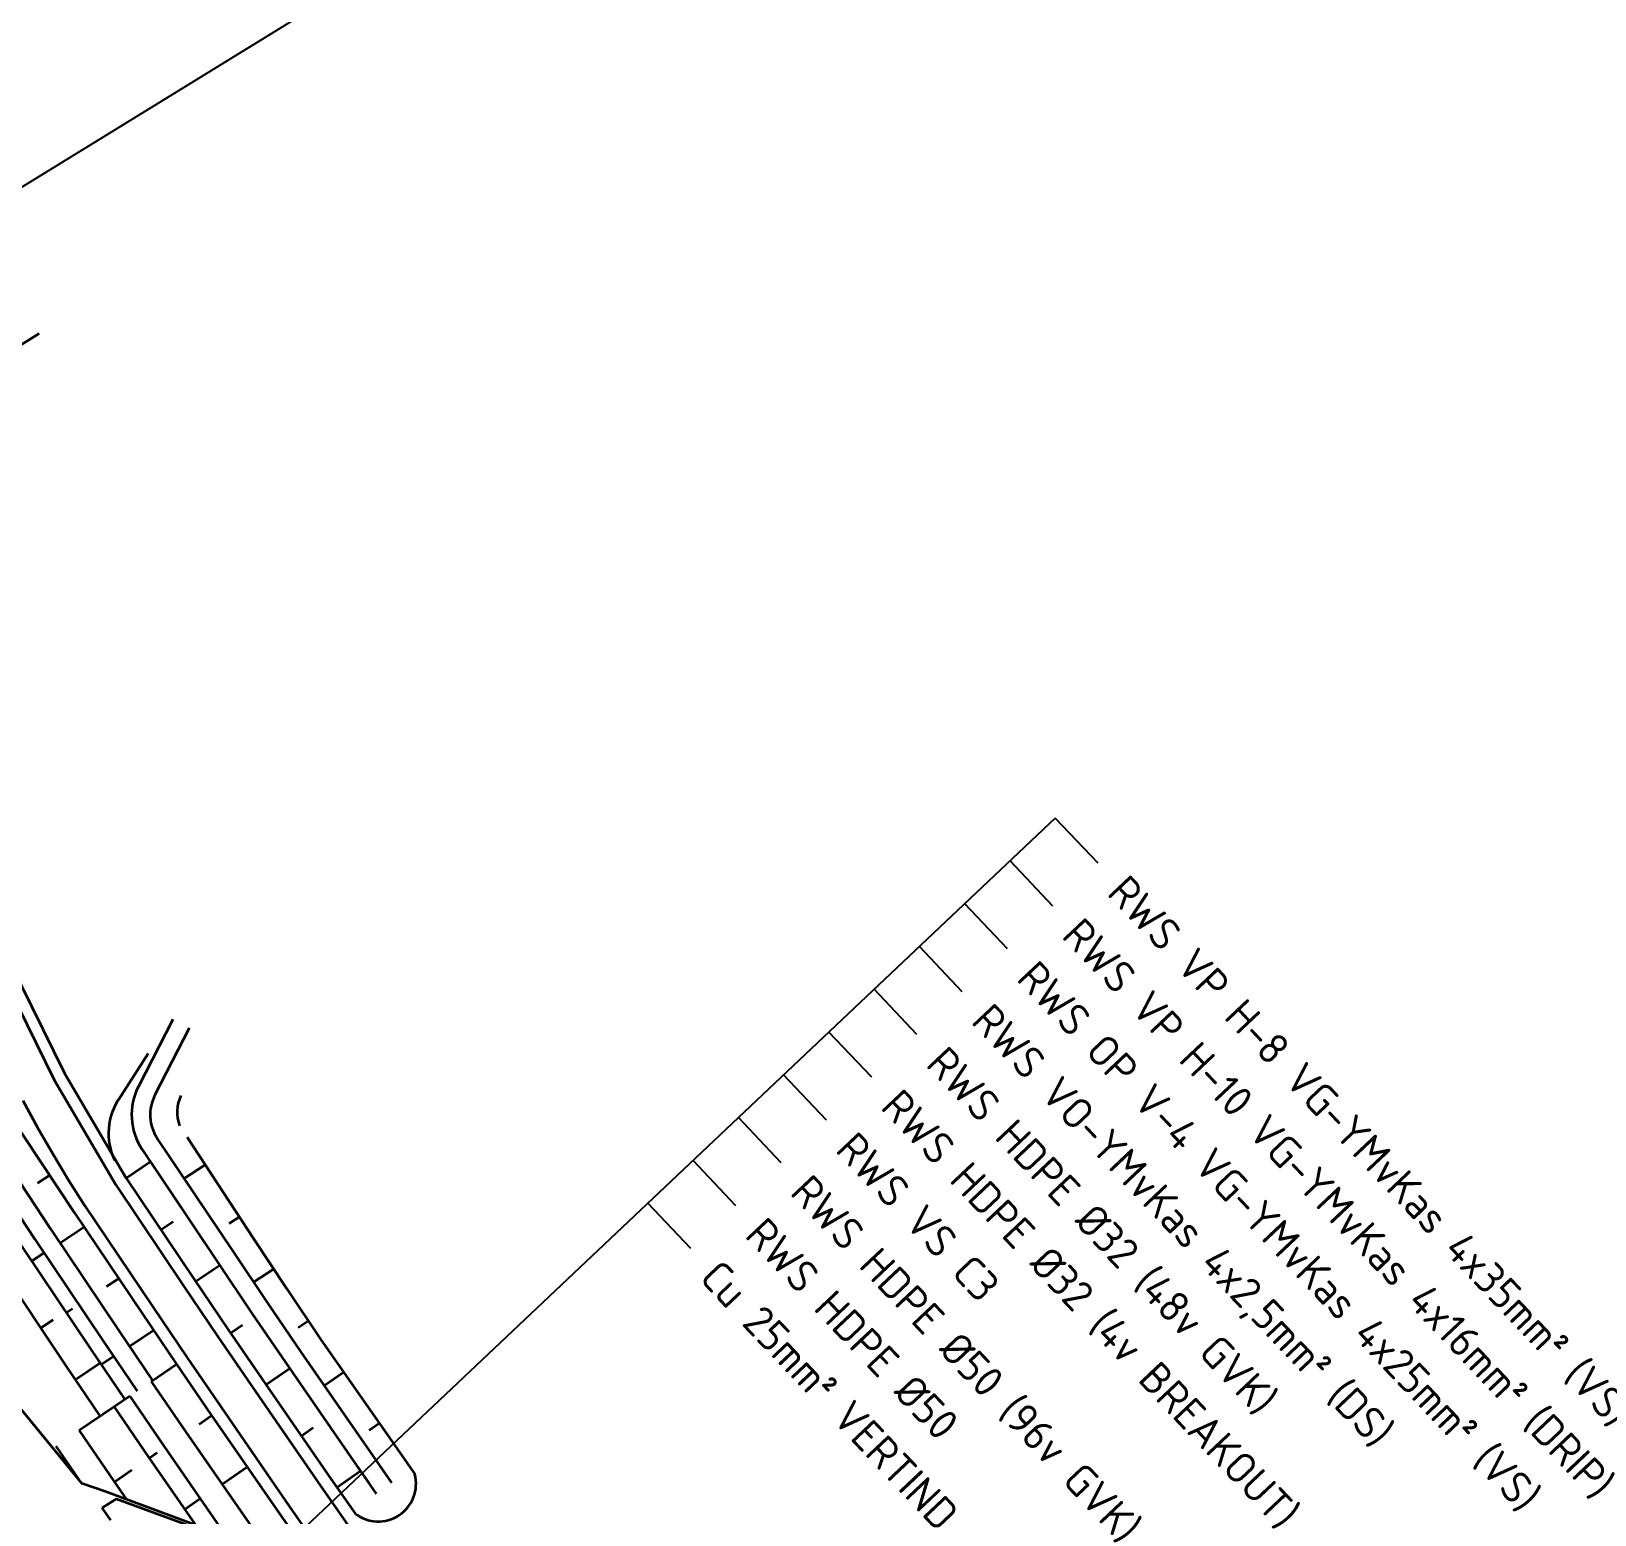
# Model space of a CAD drawing. Header units: metres. Extents: x 134219 to 139178, y 438661 to 444352.
# Drawn here: x 136836 to 136961.5, y 440969.3 to 441088.3 of the extents above; entities that cross this region are included whole.
import ezdxf
from ezdxf.enums import TextEntityAlignment as Align

# ---------------------------------------------------------------- set-up
doc = ezdxf.new("R2010")
doc.units = ezdxf.units.M
doc.linetypes.add('13strp', pattern=[4, 1, -3])
doc.linetypes.add('XX-FASEGRENS', pattern=[4, 2, -2])
for name, color, linetype, lineweight in [('N-WE-KG-FASEGRENS-G', 7, 'XX-FASEGRENS', 35), ('N-WE-KL-ET_LS_OV_KABEL-T25', 7, 'Continuous', 25), ('Utd-ondergr-nw', 8, '13strp', 35), ('X-XX-AL-AANPIJLING-S', 7, 'Continuous', 25)]:
    doc.layers.add(name, color=color, linetype=linetype, lineweight=lineweight)
doc.styles.add('NLCS-ISO', font='NLCS-ISO.ttf')

msp = doc.modelspace()

# ---------------------------------------------------------------- linework, layer by layer
at = {"layer": 'N-WE-KG-FASEGRENS-G'}
msp.add_line((136836.64, 441064.08), (136688.97, 440971.67), dxfattribs=at)
at = {"layer": 'Utd-ondergr-nw', "linetype": 'Continuous'}
for p, q in [((136848.28, 440996.27), (136849.97, 440997.38)), ((136851.88, 440992.65), (136852.71, 440993.19)), ((136853.84, 440987.95), (136855.45, 440989.01)), ((136857.44, 440984.32), (136858.23, 440984.85)), ((136859.51, 440979.65), (136861.06, 440980.73)), ((136863.14, 440976.08), (136863.92, 440976.63)), ((136840.07, 440971.8), (136838, 440974.78)), ((136841.93, 440971.15), (136840.07, 440971.8)), ((136841.93, 440971.15), (136840.07, 440971.8)), ((136849.34, 440968.4), (136841.93, 440971.15)), ((136841.69, 440969.85), (136842.85, 440970.57)), ((136842.39, 440968.86), (136841.69, 440969.85)), ((136842.85, 440970.57), (136851, 440967.58))]:
    msp.add_line(p, q, dxfattribs=at)
at = {"layer": 'Utd-ondergr-nw', "linetype": 'Continuous', "flags": 128}
for points in [[(136756.91, 441093.57), (136762.18, 441085.08), (136767.45, 441076.6), (136772.73, 441068.13), (136778.01, 441059.68), (136783.29, 441051.25), (136788.59, 441042.84), (136793.9, 441034.45), (136799.24, 441026.08), (136804.59, 441017.74), (136809.97, 441009.43), (136816.09, 441001.62), (136822.25, 440993.85), (136828.43, 440986.12), (136834.64, 440978.44), (136840.07, 440971.8)], [(136775.98, 441093.65), (136781.22, 441085.16), (136786.46, 441076.7), (136791.7, 441068.25), (136796.95, 441059.83), (136802.2, 441051.43), (136807.47, 441043.06), (136812.75, 441034.72), (136818.05, 441026.41), (136823.37, 441018.14), (136828.71, 441009.9), (136834.09, 441001.69), (136839.49, 440993.53), (136844.93, 440985.41), (136847.66, 440981.36)], [(136772.73, 441091.63), (136777.97, 441083.14), (136783.21, 441074.67), (136788.46, 441066.22), (136793.71, 441057.8), (136798.97, 441049.39), (136804.24, 441041.01), (136809.53, 441032.66), (136814.83, 441024.34), (136820.16, 441016.05), (136825.52, 441007.8), (136830.9, 440999.58), (136836.31, 440991.4), (136841.76, 440983.26), (136844.5, 440979.21)], [(136774.01, 441092.42), (136779.25, 441083.93), (136784.49, 441075.47), (136789.73, 441067.02), (136794.98, 441058.59), (136800.23, 441050.19), (136805.5, 441041.82), (136810.79, 441033.47), (136816.09, 441025.15), (136821.42, 441016.87), (136826.77, 441008.62), (136832.15, 441000.41), (136837.56, 440992.23), (136843, 440984.1), (136845.74, 440980.05)], [(136771.71, 441091), (136776.95, 441082.51), (136782.2, 441074.04), (136787.44, 441065.59), (136792.69, 441057.16), (136797.95, 441048.75), (136803.23, 441040.37), (136808.51, 441032.01), (136813.82, 441023.69), (136819.15, 441015.4), (136824.51, 441007.14), (136829.9, 440998.92), (136835.32, 440990.73), (136840.77, 440982.59), (136843.51, 440978.53)], [(136769.67, 441089.73), (136774.92, 441081.24), (136780.16, 441072.77), (136785.41, 441064.31), (136790.66, 441055.88), (136795.92, 441047.47), (136801.2, 441039.08), (136806.49, 441030.72), (136811.81, 441022.39), (136817.14, 441014.09), (136822.51, 441005.82), (136827.9, 440997.59), (136833.32, 440989.4), (136838.78, 440981.24), (136841.53, 440977.18)], [(136824.26, 441032.75), (136825.3, 441031.08), (136830.01, 441022.46), (136834.31, 441013.57), (136838.69, 441004.74), (136843.64, 440996.31), (136849.07, 440988.21), (136851.79, 440984.18), (136854.54, 440980.17), (136860.06, 440972.18), (136862.01, 440969.39)], [(136833.48, 441013.02), (136837.86, 441004.19), (136842.81, 440995.76), (136848.24, 440987.65), (136850.96, 440983.62), (136853.71, 440979.6), (136859.23, 440971.61), (136862.07, 440967.55)], [(136835.33, 441002.52), (136836.51, 441000.36), (136837.73, 440998.24), (136839, 440996.14), (136840.32, 440994.09), (136845.76, 440985.97), (136848.49, 440981.93), (136851.24, 440977.91), (136856.77, 440969.9), (136859.61, 440965.83)], [(136848.53, 440999.59), (136853.84, 440991.45), (136856.52, 440987.41), (136859.22, 440983.38), (136864.75, 440975.45), (136866.79, 440972.54)], [(136845.58, 440997.61), (136843.65, 440996.31)], [(136845.58, 440997.61), (136850.99, 440989.52), (136853.69, 440985.48), (136856.43, 440981.47), (136861.94, 440973.49), (136863.7, 440970.97)], [(136846.82, 440998.44), (136852.23, 440990.36), (136854.93, 440986.32), (136857.66, 440982.32), (136863.17, 440974.35), (136864.92, 440971.84)], [(136836.52, 440995.91), (136837.49, 440996.55)], [(136838.32, 440991.1), (136840.25, 440992.39)], [(136847.39, 440992.8), (136846.43, 440992.16)], [(136837.04, 440990.31), (136836.04, 440989.64)], [(136851.14, 440989.3), (136849.21, 440988.01)], [(136842.06, 440987.6), (136843.03, 440988.24)], [(136837.76, 440984.93), (136836.76, 440984.26)], [(136839.33, 440985.82), (136838.83, 440985.49)], [(136843.88, 440982.8), (136845.81, 440984.1)], [(136852.97, 440984.5), (136852.02, 440983.85)], [(136841.54, 440981.45), (136839.55, 440980.11)], [(136842.61, 440982), (136841.62, 440981.33)], [(136845.64, 440979.99), (136847.66, 440981.36)], [(136847.66, 440981.36), (136850.41, 440977.34), (136855.95, 440969.33), (136858.79, 440965.26), (136861.53, 440961.36), (136867.16, 440953.44), (136872.85, 440945.55), (136878.59, 440937.7), (136884.38, 440929.89), (136890.22, 440922.11), (136896.11, 440914.38), (136902.05, 440906.68), (136908.05, 440899.03), (136914.1, 440891.42), (136920.19, 440883.84), (136926.34, 440876.31), (136932.54, 440868.82), (136938.79, 440861.37), (136945.08, 440853.96), (136951.43, 440846.59), (136957.83, 440839.27), (136964.27, 440831.98)], [(136845.64, 440979.99), (136848.4, 440975.96), (136853.94, 440967.93), (136856.79, 440963.85), (136859.53, 440959.95), (136865.18, 440952.01), (136870.87, 440944.11), (136876.62, 440936.25), (136882.42, 440928.42), (136888.27, 440920.64), (136894.17, 440912.89), (136900.13, 440905.18), (136906.13, 440897.52), (136912.19, 440889.89), (136918.3, 440882.3), (136924.45, 440874.76), (136930.66, 440867.25), (136936.92, 440859.79), (136943.23, 440852.37), (136949.58, 440844.99), (136955.99, 440837.65), (136962.45, 440830.36)], [(136856.74, 440981.01), (136854.85, 440979.71)], [(136843.91, 440978.8), (136842.67, 440977.96)], [(136843.91, 440978.8), (136846.67, 440974.77), (136852.22, 440966.73), (136855.07, 440962.65), (136857.82, 440958.74), (136863.47, 440950.79), (136869.17, 440942.88), (136874.93, 440935), (136880.73, 440927.17), (136886.59, 440919.37), (136892.5, 440911.61), (136898.47, 440903.89), (136904.48, 440896.22), (136910.55, 440888.58), (136916.66, 440880.98), (136922.83, 440873.42), (136929.05, 440865.91), (136935.31, 440858.43), (136941.63, 440851), (136948, 440843.61), (136954.41, 440836.27), (136960.88, 440828.96), (136967.39, 440821.7)], [(136842.67, 440977.96), (136839.86, 440976.04)], [(136842.67, 440977.96), (136845.43, 440973.92), (136850.99, 440965.87), (136853.84, 440961.79), (136856.59, 440957.88), (136862.25, 440949.92), (136867.96, 440942), (136873.72, 440934.11), (136879.53, 440926.27), (136885.4, 440918.46), (136891.31, 440910.7), (136897.28, 440902.97), (136903.3, 440895.29), (136909.38, 440887.64), (136915.5, 440880.03), (136921.67, 440872.47), (136927.9, 440864.95), (136934.17, 440857.47), (136940.49, 440850.03), (136946.86, 440842.63), (136953.29, 440835.27), (136959.76, 440827.96), (136966.28, 440820.7)], [(136839.86, 440976.04), (136842.63, 440971.99), (136843.65, 440970.51)], [(136849.48, 440976.55), (136850.48, 440977.24)], [(136858.64, 440976.25), (136857.7, 440975.59)], [(136846.11, 440974.25), (136845.49, 440973.83)], [(136844.09, 440972.87), (136842.69, 440971.91)], [(136851.32, 440971.73), (136853.33, 440973.13)], [(136862.43, 440972.79), (136860.55, 440971.48)], [(136849.57, 440970.56), (136848.34, 440969.71)]]:
    msp.add_lwpolyline(points, dxfattribs=at)
at = {"layer": 'Utd-ondergr-nw', "linetype": 'Continuous'}
for points in [[(136847.36, 441009.04), (136844.61, 441003.67, 0.272289), (136844.91, 440998.61), (136850.99, 440989.52), (136853.69, 440985.48), (136856.43, 440981.47), (136861.94, 440973.49), (136863.09, 440971.84)], [(136848.69, 441008.35), (136845.94, 441002.99, 0.272289), (136846.15, 440999.44), (136852.24, 440990.35), (136854.93, 440986.32), (136857.66, 440982.32), (136863.17, 440974.35), (136864.86, 440971.93)]]:
    msp.add_lwpolyline(points, format="xyb", dxfattribs=at)
msp.add_lwpolyline([(136845.4, 441006.3), (136843.01, 441002.59)], dxfattribs=at)
for centre, radius, start, end in [((136847.21, 440999.89), 5, 144.6611, 205.7996), ((136850.71, 441001.6), 3, 153.4474, 201.292), ((136863.86, 440971.78), 3.03, 232.2036, 14.4555)]:
    msp.add_arc(centre, radius, start, end, dxfattribs=at)
at = {"layer": 'X-XX-AL-AANPIJLING-S'}
for p, q in [((136764.98, 441032.62), (136942.8, 441142.01)), ((136918.19, 441025.2), (136827.37, 440939.35)), ((136921.63, 441021.57), (136918.19, 441025.2)), ((136918, 441018.13), (136914.56, 441021.77)), ((136914.36, 441014.7), (136910.93, 441018.33)), ((136910.73, 441011.26), (136907.29, 441014.9)), ((136907.09, 441007.83), (136903.66, 441011.46)), ((136903.46, 441004.4), (136900.03, 441008.03)), ((136899.83, 441000.96), (136896.39, 441004.59)), ((136896.19, 440997.53), (136892.76, 441001.16)), ((136892.56, 440994.09), (136889.13, 440997.73)), ((136888.93, 440990.66), (136885.49, 440994.29))]:
    msp.add_line(p, q, dxfattribs=at)

# ---------------------------------------------------------------- texts
at = {"layer": 'N-WE-KL-ET_LS_OV_KABEL-T25', "style": 'NLCS-ISO'}
for s, p in [('RWS VP H-8 VG-YMvKas 4x35mm² (VS)', (136923.15, 441019.96)), ('RWS VP H-10 VG-YMvKas 4x16mm² (DRIP)', (136919.51, 441016.53)), ('RWS OP V-4 VG-YMvKas 4x25mm² (VS)', (136915.88, 441013.09)), ('RWS VO-YMvKas 4x2,5mm² (DS)', (136912.25, 441009.66)), ('RWS HDPE Ø32 (48v GVK)', (136908.61, 441006.22)), ('RWS HDPE Ø32 (4v BREAKOUT)', (136904.98, 441002.79)), ('RWS VS C3', (136901.35, 440999.35)), ('RWS HDPE Ø50 (96v GVK)', (136897.71, 440995.92)), ('RWS HDPE Ø50', (136894.08, 440992.49)), ('Cu 25mm² VERTIND', (136890.45, 440989.05))]:
    msp.add_text(s, height=2.5, rotation=313.3873, dxfattribs=at).set_placement(p, align=Align.MIDDLE_LEFT)

doc.saveas('drawing.dxf')
